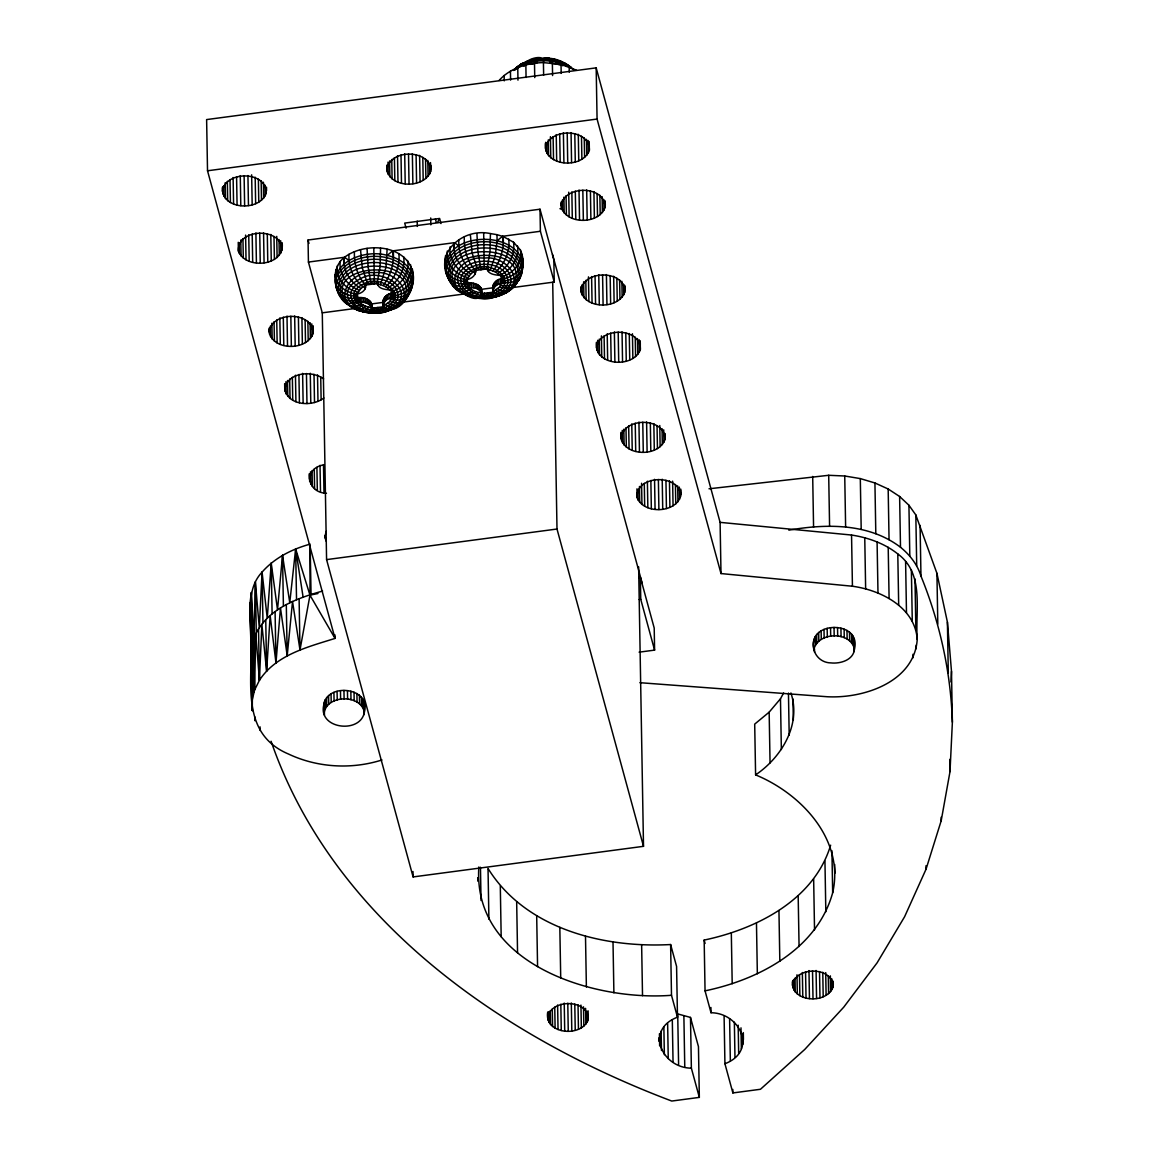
<?xml version="1.0" encoding="UTF-8"?>
<svg xmlns="http://www.w3.org/2000/svg" width="1159" height="1159" viewBox="0 0 1159 1159"><rect width="100%" height="100%" fill="white"/><g stroke="black" fill="none" stroke-linecap="round" stroke-linejoin="round"><path stroke-width="1.5" d="M310.177 544.122C292.082 549.091 274.596 557.827 262.079 572.111C242.506 592.944 254.647 623.484 251.199 648.678L251.271 649.112C250.996 689.648 243.564 735.125 288.562 754.06C317.465 767.707 351.612 769.619 382.006 759.956M322.593 591.047C297.066 598.203 268.424 608.605 255.791 633.93L254.56 690.098L252.169 700.297L252.155 643.984L253.893 637.972L251.315 592.539L250.011 603.346L252.3 710.612L252.343 696.429M252.3 710.612L251.329 654.27M543.223 58.718C552.742 56.53 566.476 62.079 573.806 69.975M392.713 293.126C385.643 293.343 381.239 300.123 383.397 306.729C399.362 318.45 416.805 287.707 412.923 273.481C407.316 244.201 364.81 241.623 344.556 257.269C329.808 268.12 333.039 295.429 348.511 303.412C356.074 303.644 367.678 298.529 371.778 308.265L369.373 312.901L362.651 311.612C376.211 315.335 391.843 312.235 402.419 302.76L407.128 297.327L410.576 291.01L408.707 293.778M387.12 249.257L386.005 267.309L380.34 284.708L377.081 283.52L380.138 266.338L380.558 248.171M490.431 233.582L496.994 234.669L497.095 240.797L495.168 256.009L490.214 270.119L486.939 268.931L490.011 251.749L490.431 233.582C460.775 227.092 430.728 256.429 451.619 283.332C457.617 296.516 475.9 279.783 481.666 293.676C478.073 305.136 462.571 292.966 456.342 288.953L450.779 281.507M709.004 488.794L828.699 475.291L844.737 476.001L860.311 478.595L874.929 482.97L888.171 488.997L899.616 496.487L908.931 505.237L915.827 514.944L936.921 573.299L947.41 622.108L951.496 671.423L952.379 722.173L950.003 771.604L941.195 820.746L926.027 869.25L904.599 916.74L877.102 962.825L843.738 1007.171L804.766 1049.431L760.463 1089.272L732.879 1092.937L724.926 1063.73C757.682 1051.401 740.659 1013.024 711.018 1012.734L705.049 990.844C758.623 979.732 817.109 949.279 832.669 892.749C844.824 839.826 801.318 793.698 755.596 774.878C781.514 757.406 801.492 724.621 790.916 692.952M258.529 629.076L259.428 680.275C276.132 654.676 307.772 647.041 335.023 638.406L309.975 595.175L295.646 548.902L289.764 602.666L282.521 555.291L277.508 609.793L271.22 563.115L267.251 618.24L262.079 572.111L259.297 627.729L255.371 582.021L253.893 637.972L255.791 633.93L259.428 680.275L254.56 690.098L253.662 638.899L254.14 691.851L252.155 643.984L251.199 648.678L250.011 603.346L250.88 609.489M393.278 251.097C394.364 263.31 390.626 275.871 383.122 285.549L380.34 284.708M496.994 234.669L503.151 236.523C504.237 248.736 500.5 261.282 492.995 270.96L490.214 270.119M410.503 264.571C412.923 276.219 404.477 286.968 393.872 290.692C388.236 289.199 376.776 290.46 377.486 281.724M503.151 236.523L513.538 242.217L520.377 249.982C522.796 261.63 514.35 272.379 503.745 276.103C498.109 274.611 486.65 275.871 487.359 267.135M259.428 680.275L261.862 624.397L266.628 671.104L270.163 615.661L275.972 662.847L280.478 607.939L287.2 655.733L292.532 601.463L299.993 649.938L309.975 595.175L310.163 545.889L311.061 594.886L317.957 593.538M950.974 682.014L951.496 671.423M354.408 251.648C353.959 263.499 357.334 276.248 365.462 285.056L360.913 288.49C350.279 282.303 342.166 269.946 344.556 257.269L308.424 262.064L308.048 240.014L540.007 209.214L553.857 259.993L554.234 282.043L511.612 287.693M464.281 237.059C463.846 248.91 467.207 261.688 475.349 270.467L470.786 273.901C460.152 267.715 452.024 255.357 454.429 242.68L392.684 250.88L387.222 255.386C365.708 248.823 327.519 262.079 337.052 289.996M252.169 700.297L251.271 649.112M271.09 741.253C332.734 919.942 501.514 1036.711 671.756 1101.05L699.341 1097.385L691.372 1068.178C661.731 1067.903 644.708 1029.511 677.479 1017.196L671.496 995.291C593.292 1001.362 472.278 963.984 478.841 866.961M445.607 255.429C443.057 268.193 454.429 277.827 465.961 279.696C471.438 279.333 477.044 274.784 475.48 268.801M412.923 273.481L412.271 286.621L411.141 289.547M389.554 310.221C406.795 304.918 416.11 286.244 412.3 268.946M494.792 293.082C478.348 303.209 447.649 281.115 473.828 269.207C490.271 259.08 520.971 281.173 494.792 293.082L493.126 291.46L499.587 287.026L502.586 278.537C496.066 278.841 490.967 284.911 493.126 291.46L499.428 295.632C518.059 290.17 528.214 267.715 520.377 249.982M639.913 682.694L827.12 696.733C863.658 698.732 914.35 681.956 917.233 639.391C915.045 610.996 924.896 573.806 897.79 553.93C884.505 543.412 868.163 537.602 851.546 535.038L720.101 522.361L596.175 67.859L206.621 119.58L207.519 170.779L335.023 638.406L334.951 634.886M222.427 191.278C225.281 170.199 267.193 170.851 266.251 193.249C259.457 211.923 221.355 209.982 222.369 187.744M269.149 331.706C272.003 310.626 313.915 311.293 312.973 333.676C306.179 352.365 268.077 350.424 269.091 328.171M282.173 247.939C278.812 226.874 236.958 228.845 238.406 251.126C245.954 270.395 285.78 265.99 282.086 242.637M323.825 397.986C312.394 407.113 287.91 405.708 284.766 388.989C287.562 372.227 311.93 370.054 323.636 378.892M326.461 493.241C306.874 492.937 303.296 468.077 323.709 464.918M335.603 283.173L335.733 270.018M412.807 282.101C406.201 248.475 347.801 248.229 336.153 278.653C338.457 287.693 347.686 292.343 356.088 294.285C360.492 293.792 365.998 290.866 365.607 285.766L363.955 283.796C337.776 295.704 368.475 317.798 384.918 307.671C411.097 295.762 380.398 273.669 363.955 283.796M386.831 169.446C389.699 148.366 431.612 149.033 430.655 171.416C423.861 190.105 385.759 188.164 386.773 165.911M323.969 704.281C327.852 682.26 371.402 687.562 364.346 712.307C360.463 734.328 316.929 729.025 323.969 704.281L325.23 708.902M324.114 712.857C327.012 694.574 361.028 694.024 364.346 712.307M384.918 307.671L383.267 306.048C385.049 292.025 404.52 302.18 410.3 291.112C412.532 252.256 335.255 253.444 338.37 292.111C342.818 297.588 350.467 299.065 357.16 298.196L358.218 302.079L356.566 302.963M363.912 706.077L364.201 703.73M445.476 268.584C451.039 233.481 516.306 232.437 522.68 267.512M493.082 290.793L493.169 285.042M522.796 258.906L521.405 274.364M545.527 148.381C548.395 127.302 590.308 127.954 589.351 150.351C582.253 169.765 542.412 166.592 545.44 143.079M561.144 205.65C564.013 184.585 605.925 185.237 604.969 207.62C598.174 226.309 560.072 224.368 561.086 202.13M580.891 290.315C583.759 269.25 625.672 269.902 624.715 292.285C617.921 310.974 579.833 309.033 580.833 286.78M596.508 347.599C599.377 326.519 641.289 327.171 640.333 349.569C633.234 368.982 593.394 365.809 596.421 342.296M547.714 1017.776C550.366 998.29 589.134 998.899 588.25 1019.601C581.615 1037.711 544.44 1034.509 547.627 1012.531M621.079 437.696C623.933 416.617 665.846 417.269 664.904 439.667C657.805 459.08 617.95 455.907 620.978 432.394M680.826 494.357C677.464 473.307 635.61 475.262 637.059 497.544C644.607 516.827 684.433 512.408 680.739 489.055M814.342 638.87C810.329 650.735 818.529 662.818 830.96 662.905C840.217 663.933 853.459 660.108 854.429 649.243C861.948 619.804 805.867 620.427 814.197 649.808M792.466 985.28C795.117 965.795 833.886 966.403 833.002 987.106C826.686 1004.491 791.191 1002.535 792.408 981.789M853.995 643.028L854.284 640.666M524.085 66.338C523.245 58.979 546.7 52.821 543.354 62.6L561.028 64.411L576.559 70.206M392.394 294.661L389.714 301.601L383.267 306.048L383.136 301.007L383.209 305.382M377.385 284.216L377.906 281.941L374.371 283.883L370.706 282.043L368.069 266.512L367.055 248.359M487.258 269.627L487.78 267.367L484.245 269.294L480.579 267.454L477.943 251.923L476.928 233.77M478.059 297.052L478.783 298.414L484.448 298.674L490.098 298.254L490.735 296.878M407.765 295.154L404.534 300.732M705.049 990.844L704.165 940.079C756.566 929.04 814.111 900.007 830.641 845.172M360.913 288.49L357.117 294.096L354.002 293.589L357.16 298.196L355.016 300.775L348.989 300.833L341.746 297.921C327.548 256.385 420.384 255.009 407.07 297.008L399.956 300.123L390.989 299.717M410.779 288.591L412.488 284.158M326.23 531.257L324.94 536.356L326.331 541.412M470.786 273.901L466.99 279.507L463.875 279.015L466.469 281.536L468.091 287.49L466.425 288.374M493.241 289.431C498.095 278.073 514.161 287.258 520.174 276.523C522.405 237.682 445.128 238.855 448.243 277.523C452.676 282.999 460.34 284.477 467.034 283.607L464.889 286.186L461.804 286.418L456.153 285.665L451.619 283.332C436.537 238.986 538.978 242.506 514.408 286.157M814.487 647.446C820.558 631.597 850.996 631.727 854.429 649.243M398.754 304.209L397.943 305.846L391.901 309.482L384.831 311.771L381.659 308.743L377.602 307.512L371.778 308.265C373.749 300.369 364.477 296.559 358.145 297.718L356.871 293.039M522.361 63.368L516.726 67.077L514.437 70.206L519.073 67.005L520.971 64.136L528.258 60.992L520.971 64.136M437.551 222.383L439.145 219.21M755.596 774.878L754.697 724.114L769.156 712.162L780.471 698.776L783.6 692.995M497.848 288.736C505.15 294.082 513.06 289.547 517.001 282.738L510.974 289.533L505.324 293.256M474.306 270.931L474.973 269.772L475.045 274.147M384.831 311.771L387.005 310.264M471.901 296.038L472.524 297.023C480.116 298.254 490.46 300.456 496.878 295.69M368.519 312.582L380.587 312.408L379.297 312.148L378.167 309.424L374.516 307.917L370.967 309.525L371.503 307.599L368.533 307.106L364.317 312.061L358.261 310.554L352.162 307.686L345.44 301.818M496.298 296.69L489.663 298.167L488.04 294.835L484.39 293.328L480.84 294.937L481.376 293.01L478.406 292.517L475.176 296.921L472.524 297.023M518.58 279.189L520.449 276.422C518.653 284.969 508.193 287.128 500.862 285.128M517.914 281.376C524.027 273.625 522.622 263.499 522.158 254.372M393.872 290.692L391.728 293.604L392.785 297.486L392.742 294.574M503.745 276.103L501.601 279.015L502.658 282.897M470.395 235.045L472.104 253.053L477.102 268.135L475.349 270.467L486.939 268.931M360.521 249.634L362.231 267.642L367.229 282.724L365.462 285.056L377.081 283.52M466.744 278.45L468.019 283.129C474.35 281.97 483.622 285.78 481.666 293.676L487.475 292.923L491.532 294.154L495.574 297.197L502.629 293.792L498.312 295.212M491.532 294.154L493.27 292.14L487.475 292.923L488.04 294.835M381.659 308.743L383.397 306.729L383.296 299.63M512.292 288.171L506.715 292.488L499.428 295.632M368.533 307.106L365.751 306.266L359.565 310.641L356.233 308.888M478.406 292.517L475.625 291.677L469.438 296.052L462.035 293.111M390.829 297.877L390.742 293.502L391.771 297.718L394.871 297.877L392.293 295.675L394.828 293.024C403.245 290.967 412.169 284.477 412.401 275.074C408.982 264.064 397.798 257.906 387.222 255.386M500.688 283.303L500.616 278.928L501.644 283.129L504.744 283.289L502.166 281.086L504.701 278.435C513.118 276.378 522.043 269.888 522.274 260.485C510.568 227.063 435.523 234.147 446.925 275.407M402.419 302.76C398.899 307.265 392.278 305.773 387.975 303.325M499.051 80.493C510.119 68.048 527.215 63.006 543.426 62.572L543.643 75.147M513.278 70.467L518.377 66.121M515.161 69.294L517.305 67.179M354.06 298.442L356.595 296.125L356.088 294.285M463.919 283.854L466.469 281.536L465.961 279.696M383.122 285.549L385.643 286.693C394.9 278.58 400.333 265.99 398.855 253.647M492.995 270.96L495.516 272.104C504.773 263.991 510.206 251.402 508.729 239.058M497.095 240.797L502.557 236.291L540.398 231.278L554.234 282.043M365.751 306.266L363.231 305.121L357.117 308.453L352.162 307.686M475.625 291.677L473.104 290.532C461.152 301.354 447.186 281.637 445.809 270.641L449.924 281.637M407.591 260.485C409.953 273.031 401.202 284.143 390.655 289.692L391.728 293.604L394.828 293.024M517.465 245.896C519.826 258.443 511.076 269.554 500.529 275.118L501.601 279.015L504.701 278.435M515.393 68.453C529.88 57.457 550.8 56.545 566.823 64.701L567.678 66.324C552.698 58.602 533.85 58.906 519.073 67.005M401.057 302.615L403.375 301.007M385.643 286.693L387.83 288.113C398.363 281.709 405.563 269.323 403.665 256.805M495.516 272.104L497.704 273.524C508.236 267.121 515.436 254.734 513.538 242.217M363.231 305.121L361.057 303.701C347.816 312.944 335.299 294.285 335.878 282.173M473.104 290.532L470.931 289.113C466.642 291.691 460.036 293.357 456.342 288.953M392.322 288.504L389.627 289.822L387.83 288.113M388.12 309.859C422.383 294.27 382.209 265.368 360.71 278.624C324.839 295.98 370.185 324.013 391.322 308.845M502.195 273.915L499.5 275.234L497.704 273.524M503.933 293.155L507.816 291.257M525.911 61.731L537.225 58.79L549.308 58.631L555.161 59.602L556.581 63.977L561.159 65.353M494.705 297.197L501.775 294.893M556.813 60.978L560.666 61.253L562.694 65.802M543.238 58.08L548.902 58.211L550.061 62.89L556.581 63.977M382.05 312.133L386.425 311.278M492.662 293.227L495.893 292.59M383.397 306.729L377.602 307.512L378.167 309.424M207.519 170.779L597.073 119.058L720.999 573.56L852.43 586.237C880.883 590.105 915.045 607.244 917.233 639.391M241.883 240.13L241.173 240.84M561.622 208.519L559.985 208.736L561.507 208.229L561.42 202.926M383.325 302.369L371.706 303.904L371.503 307.599L371.242 302.716L371.315 307.092M308.424 262.064L322.274 312.829L354.422 308.569M400.869 302.398L465.165 293.864M326.577 559.609L557.001 529.026L643.506 846.331L413.097 876.928L326.577 559.609L322.274 312.829M638.826 577.501L640.362 577.298L654.212 628.062L654.589 650.112L639.102 652.169M639.203 599.551L640.753 599.348L654.589 650.112M788.844 530.156C826.367 523.651 868.743 523.042 900.5 547.251C909.801 554.828 917.464 564.505 920.97 576.11C939.862 622.6 950.815 671.974 952.379 722.173M464.889 286.186L469.12 287.403L470.931 289.113M355.016 300.775L359.247 301.992L361.057 303.701M502.166 281.086C509.946 280.826 518.522 277.407 521.941 269.931C515.683 235.596 451.749 236.61 446.316 270.989C449.982 278.319 458.645 281.608 466.469 281.536M392.293 295.675C400.072 295.415 408.649 291.996 412.068 284.52C405.809 250.17 341.876 251.199 336.443 285.578C340.109 292.908 348.772 296.197 356.595 296.125M380.224 312.843L368.924 313.002M487.446 298.051L490.46 297.82M488.91 919.203L488.026 868.453C525.578 928.996 603.477 948.207 670.612 944.542L676.581 966.432L677.479 1017.196M559.696 61.224L566.823 64.701M548.439 58.312L560.666 61.253M549.467 59.196L555.161 59.602M678.594 1064.686L677.711 1013.922L690.489 1017.428L698.457 1046.635L699.341 1097.385M566.273 64.962L571.344 67.671L564.23 62.789M467.758 277.508C455.835 274.944 445.099 263.89 447.316 251.01M357.885 292.097C345.962 289.533 335.241 278.479 337.443 265.585M467.019 295.371L474.19 297.472M357.146 309.96L364.317 312.061M499.587 287.026L507.859 288.446L512.539 287.316C537.501 240.058 422.412 248.446 459.428 291.199M389.714 301.601L397.986 303.035L402.666 301.905C427.628 254.647 312.539 263.035 349.554 305.773M477.102 268.135L481.144 269.714L480.579 267.454M367.229 282.724L371.271 284.303L370.706 282.043M469.033 275.625C457.544 271.278 448.316 259.573 450.141 246.838M359.174 290.199C347.671 285.867 338.442 274.161 340.268 261.412M466.106 294.299L460.876 291.909L460.007 290.301M469.438 296.052C439.884 286.403 460.239 254.792 484.071 258.182C504.31 254.763 528.243 280.058 503.687 293.56L499.848 292.749L495.69 290.228M351.003 306.498L354.929 308.294M359.565 310.641C330.011 300.992 350.366 269.381 374.198 272.771C394.437 269.352 418.37 294.647 393.814 308.149L389.975 307.338L385.817 304.803M562.564 62.528L565.041 64.151M455.313 287.229L457.66 288.765M353.596 308.424L346.469 303.542M454.429 242.68L458.863 245.882C459.587 256.139 465.165 265.831 472.93 272.423M344.556 257.269L348.989 260.456C349.714 270.728 355.291 280.406 363.057 286.997M568.258 65.426L571.546 68.511M340.905 296.096L344.165 300.616M454.212 286.983L451.503 283.651M344.339 301.572L341.63 298.24M473.828 269.207L475.538 271.713M339.949 294.734L338.022 292.025L340.051 296.226M335.936 285.23L337.733 289.605M435.393 218.993L436.291 222.296M552.553 254.473L642.028 582.673M704.165 940.079L705.078 943.455M441.014 223.557L439.623 218.457L404.708 223.093L406.085 228.193M308.048 240.014L308.96 243.404M250.909 654.096L252.054 662.847M303.122 597.233L295.646 548.902L296.53 599.667M445.07 259.978L445.693 264.513M335.197 274.567L335.617 277.595M502.557 236.291L503.252 242.637M392.684 250.88L393.379 257.226M484.433 298.269L484.39 293.328M254.821 717.218L254.98 720.739L254.922 717.204M374.516 307.917L374.574 313.263L374.531 311.93M484.245 269.294L483.68 233.278M374.371 283.883L373.806 247.867M493.126 291.46L493.01 286.418L493.198 287.78L481.593 289.315L481.376 293.01L481.13 288.127L481.202 292.503M250.011 603.346L250.938 643.709M251.184 654.241L251.3 659.5M947.41 622.108L948.294 672.872M949.786 759.348L950.003 771.604M936.921 573.299L937.805 624.049M941.137 817.254L941.195 820.746M920.087 525.346L920.97 576.11M925.969 865.759L926.027 869.25M915.827 514.944L916.711 565.708M914.987 578.935L915.885 630.134M916.204 645.172L916.262 648.707M911.38 569.967L912.278 621.166M912.944 654.27L913.017 657.805M908.931 505.237L909.815 555.987M905.599 561.55L906.483 612.749M899.616 496.487L900.5 547.251M897.79 553.93L898.689 605.114M888.171 488.997L889.054 539.746M888.2 547.294L889.098 598.479M877.088 541.832L877.986 593.031M874.929 482.97L875.813 533.719M864.759 537.718L865.643 588.902M860.311 478.595L861.195 529.344M853.951 638.319L854.154 651.604M851.546 535.038L852.43 586.237M853.024 636.059L853.169 644.636M851.517 633.944L851.677 642.521M849.489 632.032L849.648 640.608M844.737 476.001L845.621 526.765M846.997 630.395L847.142 638.971M844.114 629.091L844.259 637.667M840.927 628.135L841.072 636.711M837.537 627.57L837.682 636.146M834.031 627.41L834.19 635.987M828.699 475.291L829.583 526.041M830.554 627.671L830.699 636.248M834.697 864.527L834.842 873.278M831.93 850.749L832.669 892.749M827.164 628.323L827.323 636.899M833.234 981.209L833.292 984.715M832.915 981.861L833.002 987.106M831.916 978.935L832.104 989.438M830.351 975.864L830.626 991.626M824.006 629.366L824.15 637.943M828.294 976.11L828.598 993.611M821.137 630.757L821.282 639.333M824.947 861.021L825.831 911.785M825.701 972.589L826.106 995.335M818.674 632.466L818.819 641.043M822.774 972.256L823.194 996.754M816.689 634.422L816.834 642.999M812.691 476.45L813.575 527.2M815.226 636.581L815.371 645.157M814.473 648.721L814.531 652.155M819.529 971.561L819.978 997.812M816.066 970.474L816.559 998.479M813.647 879.101L814.531 929.851M812.517 970.735L813.01 998.739M808.982 970.576L809.46 998.58M805.563 971.749L806.027 998M802.361 972.531L802.796 997.044M798.174 895.748L799.073 946.497M799.493 974.705L799.855 995.711M792.959 698.993L793.321 720M796.986 974.791L797.334 994.045M795.031 978.109L795.262 992.118M788.453 693.082L789.192 735.081M793.567 979.471L793.741 989.96M792.684 980.659L792.799 987.671M780.471 698.776L781.354 749.525M778.949 910.525L779.833 961.289M769.156 712.162L770.054 762.926M756.465 923.057L757.349 973.806M743.31 1032.597L743.426 1039.594M742.774 1033.785L742.962 1044.273M740.992 1027.845L741.369 1048.852M738.182 1025.193L738.674 1053.198M734.357 1022.195L734.965 1057.196M731.315 932.995L732.198 983.745M732.821 1089.431L732.879 1092.937M729.605 1018.732L730.344 1060.746M720.101 522.361L720.999 573.56M724.1 1016.472L724.926 1063.73M710.931 1007.49L711.018 1012.734M690.489 1017.428L691.372 1068.178M680.391 489.88L680.521 496.936M679.333 487.099L679.551 499.457M677.667 485.94L677.943 501.818M675.422 484.549L675.755 503.977M683.882 1016.037L684.766 1066.787M672.626 481.13L673.06 505.846M669.453 480.898L669.916 507.367M665.15 433.553L665.208 437.073M665.947 480.275L666.439 508.511M664.802 434.364L664.904 439.667M663.716 429.815L663.933 442.173M662.05 428.656L662.325 444.549M672.307 1019.906L673.046 1061.919M670.612 944.542L671.496 995.291M662.209 479.232L662.731 509.236M659.775 425.512L660.137 446.693M658.384 479.507L658.906 509.511M667.642 1023.556L668.25 1058.558M657.037 425.614L657.443 448.562M653.835 423.614L654.299 450.098M654.545 479.333L655.067 509.337M663.861 1026.715L664.353 1054.719M661.123 1031.235L661.47 1050.489M650.329 422.992L650.822 451.242M650.851 480.478L651.344 508.729M659.442 1033.727L659.645 1045.983M658.906 1037.827L658.964 1041.318M646.592 421.948L647.113 451.952M647.388 481.202L647.852 507.685M644.288 483.289L644.679 506.237M642.767 422.224L643.288 452.242M640.29 344.411L640.232 340.876L640.333 349.569M639.145 339.717L639.362 352.075M641.579 483.26L641.956 504.44M637.479 338.558L637.769 354.451M638.928 422.05L639.449 452.068M639.449 486.461L639.725 502.354M640.362 577.298L640.753 599.348M635.233 337.182L635.581 356.595M637.885 489.446L638.073 500.036M638.638 566.852L643.506 846.331M636.943 488.852L637.059 497.544M635.233 423.209L635.726 451.445M632.437 333.749L632.872 358.464M641.637 944.904L642.521 995.653M631.771 423.919L632.234 450.402M629.279 333.517L629.743 360M628.671 426.005L629.076 448.953M624.962 286.172L625.034 289.707M625.773 332.894L626.266 361.144M624.6 285.23L624.715 292.285M623.556 284.216L623.745 294.806M625.99 427.743L626.338 447.171M621.861 281.289L622.151 297.168M622.035 331.851L622.557 361.854M623.832 429.192L624.107 445.07M619.616 279.898L619.964 299.326M622.238 430.395L622.455 442.752M621.311 433.205L621.441 440.261M618.196 332.126L618.718 362.144M616.863 278.247L617.254 301.195M613.662 276.233L614.125 302.716M614.371 331.952L614.893 361.97M610.156 275.61L610.648 303.861M610.677 333.111L611.17 361.347M605.215 201.507L605.288 205.042M606.418 274.567L606.939 304.585M604.853 200.565L604.969 207.62M607.215 333.821L607.664 360.304M603.81 199.551L603.998 210.141M602.115 196.624L602.39 212.503M604.1 335.907L604.505 358.87M602.579 274.857L603.1 304.86M599.869 195.234L600.217 214.661M613.01 942.093L613.893 992.857M601.405 335.893L601.767 357.073M596.175 67.859L597.073 119.058M598.754 274.683L599.275 304.687M597.102 193.582L597.508 216.53M599.261 339.094L599.536 354.987M597.682 340.297L597.899 352.655M593.915 191.583L594.379 218.051M596.755 343.107L596.871 350.163M595.06 275.828L595.552 304.078M590.409 190.96L590.902 219.196M589.207 141.514L589.351 150.351M591.597 276.552L592.061 303.021M588.164 140.5L588.381 152.858M586.497 139.341L586.787 155.234M588.453 276.871L588.888 301.586M586.671 189.917L587.193 219.92M584.252 137.964L584.6 157.378M585.817 280.377L586.15 299.79M582.832 190.192L583.354 220.196M581.485 136.298L581.89 159.247M583.643 281.811L583.919 297.704M582.093 284.781L582.282 295.386M581.166 287.591L581.253 292.894M578.298 134.299L578.761 160.782M579.007 190.018L579.529 220.022M574.792 133.676L575.284 161.927M575.313 191.163L575.806 219.413M588.106 1010.851L588.25 1019.601M587.164 1011.43L587.352 1021.919M585.498 936.211L586.382 986.961M571.054 132.633L571.575 162.637M571.851 191.887L572.3 218.356M569.185 66.845L569.272 72.235M585.599 1008.359L585.875 1024.121M583.513 1006.852L583.846 1026.106M568.707 192.206L569.141 216.921M567.215 132.908L567.736 162.926M580.949 1005.085L581.354 1027.83M566.07 195.712L566.403 215.125M563.39 132.734L563.911 162.753M563.897 197.146L564.172 213.039M578.022 1004.752L578.457 1029.25M561.028 64.411L561.188 73.394M562.347 200.13L562.521 210.721M559.696 133.893L560.188 162.13M574.777 1004.056L575.241 1030.308M556.233 134.603L556.682 161.087M571.315 1002.97L571.807 1030.974M552.365 62.963L552.582 75.552M553.118 136.69L553.524 159.638M567.78 1003.23L568.258 1031.235M550.424 136.675L550.786 157.856M552.698 282.245L557.001 529.026M564.23 1003.071L564.723 1031.075M548.279 139.877L548.555 155.755M546.729 142.847L546.918 153.437M559.826 927.388L560.724 978.153M545.773 142.267L545.889 150.945M560.811 1004.245L561.275 1030.496M557.609 1005.027L558.044 1029.525M554.741 1007.2L555.118 1028.192M540.007 209.214L540.398 231.278M552.278 1009.04L552.582 1026.541M534.502 63.209L534.748 77.595M550.279 1010.605L550.525 1024.614M548.815 1011.952L548.989 1022.455M547.946 1011.894L548.048 1020.152M525.853 64.904L526.07 77.479M536.689 915.871L537.573 966.62M517.754 67.555L517.972 80.145M510.438 71.119L510.597 80.116M504.151 75.48L504.237 80.869M516.668 901.948L517.551 952.712M498.776 279.522L498.863 283.897M497.124 280.333L497.197 284.708M495.69 281.318L495.762 285.693M494.531 282.463L494.603 286.838M493.691 283.723L493.763 288.098M500.297 886.012L501.181 936.762M488.287 267.121L488.359 271.496M487.432 267.338L487.49 270.264M480.391 287.012L480.463 291.387M479.391 285.983L479.464 290.358M478.174 285.071L478.247 289.446M476.755 284.317L476.827 288.692M475.378 270.033L475.436 272.945M475.161 283.709L475.248 288.084M473.452 283.274L473.538 287.649M471.67 283.042L471.742 287.418M480.463 867.251L481.043 900.5M469.917 287.36L469.83 282.984L469.12 287.403L468.019 283.129L468.091 287.49M477.725 877.653L477.783 881.144M458.747 239.754L458.863 245.882M453.995 243.042L454.096 249.171M430.902 165.302L430.974 168.837M430.511 162.593L430.655 171.416M430.699 217.979L430.815 224.86M429.496 163.332L429.685 173.922M427.801 160.406L428.077 176.298M425.556 159.029L425.904 178.443M422.789 157.363L423.194 180.311M419.601 155.364L420.065 181.847M416.095 154.741L416.588 182.992M417.226 221.137L417.327 226.425M412.358 153.698L412.879 183.716M408.519 153.988L409.04 183.991M404.694 153.814L405.215 183.817M401 154.958L401.492 183.194M412.995 871.525L413.097 876.928M397.537 155.668L397.986 182.151M394.422 157.769L394.828 180.717M391.756 159.507L392.09 178.921M389.583 160.942L389.859 176.834M388.004 162.144L388.207 174.502M387.077 164.955L387.193 172.025M388.902 294.111L388.989 298.486M387.251 294.922L387.323 299.297M385.817 295.907L385.889 300.282M384.658 297.052L384.745 301.427M383.817 298.298L383.89 302.687M377.573 281.927L377.617 284.853M370.503 301.601L370.576 305.976M369.504 300.572L369.591 304.947M368.287 299.674L368.359 304.049M366.867 298.906L366.954 303.281M365.433 284.882L365.491 287.794M364.897 284.752L364.969 289.127M365.288 298.298L365.36 302.673M363.578 297.863L363.651 302.238M361.796 297.631L361.869 302.006M360.043 301.948L359.956 297.573L359.247 301.992L358.145 297.718L358.218 302.079M363.868 701.383L364.071 714.654M362.941 699.109L363.086 707.685M361.434 696.994L361.594 705.57M359.406 695.081L359.565 703.658M356.914 693.459L357.059 702.035M348.888 254.343L348.989 260.456M354.031 692.14L354.176 700.717M344.122 257.631L344.223 263.759M350.844 691.184L350.989 699.761M347.454 690.619L347.599 699.196M343.948 690.46L344.107 699.036M340.471 690.721L340.616 699.297M337.081 691.372L337.24 699.949M333.922 692.416L334.067 700.992M331.054 693.821L331.199 702.397M328.591 695.516L328.736 704.092M325.244 535.4L325.302 538.935M323.491 464.585L323.984 492.836M326.606 697.472L326.751 706.048M320.724 376.907L321.13 399.855M325.143 699.645L325.288 708.207M320.029 465.31L320.492 491.793M324.259 701.934L324.448 715.204M317.523 374.908L317.986 401.391M316.914 467.396L317.32 490.344M313.191 325.795L313.278 331.097M314.017 374.285L314.509 402.521M312.843 326.621L312.973 333.676M311.785 323.839L312.003 336.182M314.248 469.134L314.582 488.562M310.119 322.666L310.395 338.558M310.279 373.241L310.8 403.245M312.075 470.583L312.351 486.461M307.874 321.289L308.207 340.717M310.496 471.785L310.713 484.143M309.569 474.596L309.685 481.651M309.236 473.785L309.323 479.087M306.454 373.517L306.976 403.535M305.107 319.623L305.512 342.571M301.905 317.624L302.369 344.107M302.615 373.343L303.136 403.361M298.399 317.001L298.892 345.252M298.921 374.487L299.413 402.738M294.661 315.958L295.183 345.976M295.458 375.212L295.922 401.695M299.109 598.754L299.993 649.938M292.358 377.298L292.749 400.246M290.837 316.248L291.358 346.251M289.678 379.036L290.025 398.464M286.997 316.074L287.519 346.077M287.519 380.485L287.794 396.364M285.925 381.688L286.143 394.046M284.998 384.498L285.128 391.554M284.665 383.687L284.766 388.989M283.303 317.218L283.796 345.454M281.738 243.462L281.869 250.518M280.681 240.681L280.898 253.039M286.302 604.534L287.2 655.733M279.015 239.522L279.29 255.4M279.841 317.943L280.304 344.411M282.521 555.291L283.404 606.056M276.74 236.378L277.102 257.559M276.74 320.029L277.146 342.977M274.002 236.479L274.408 259.428M274.06 321.767L274.408 341.181M270.8 234.466L271.264 260.949M271.901 323.202L272.177 339.094M270.337 326.172L270.525 336.762M275.089 611.662L275.972 662.847M269.41 328.982L269.511 334.285M266.498 187.121L266.556 190.655M267.294 233.843L267.787 262.093M266.15 187.946L266.251 193.249M265.092 185.165L265.281 195.755M271.22 563.115L272.104 613.864M263.397 182.238L263.673 198.131M263.557 232.8L264.078 262.818M261.152 180.862L261.485 200.275M259.732 233.089L260.253 263.093M258.385 179.196L258.79 202.144M265.744 619.92L266.628 671.104M255.183 177.197L255.646 203.68M262.079 572.111L262.963 622.861M255.893 232.916L256.414 262.919M251.648 174.806L252.169 204.81M252.198 234.06L252.691 262.311M260.065 726.867L260.123 730.402M255.371 582.021L256.269 632.771M247.939 175.531L248.461 205.534M248.736 234.784L249.199 261.253M245.607 235.103L246.027 259.819M244.114 175.806L244.636 205.824M251.315 592.539L252.198 643.288M242.955 238.609L243.289 258.022M240.275 175.632L240.797 205.65M240.797 240.043L241.072 255.936M239.232 243.013L239.42 253.618M238.247 242.303L238.406 251.126M236.581 176.776L237.073 205.027M233.118 177.501L233.582 203.984M230.018 179.587L230.424 202.535M227.338 181.326L227.686 200.753M225.179 182.774L225.454 198.653M223.615 185.744L223.803 196.335M222.658 186.787L222.789 193.843M536.762 61.181L536.66 63.079L530.17 64.339L532.126 59.428L538.022 58.457L536.762 61.181M350.771 292.691C350.004 316.059 391.076 317.58 398.088 297.646C398.855 274.292 357.783 272.756 350.771 292.691M457.559 276.856C456.689 303.238 503.093 304.976 511.018 282.448C511.887 256.052 465.469 254.328 457.559 276.856M460.645 278.117C459.877 301.47 500.949 302.992 507.961 283.057C508.729 259.703 467.656 258.167 460.645 278.117"/></g></svg>
